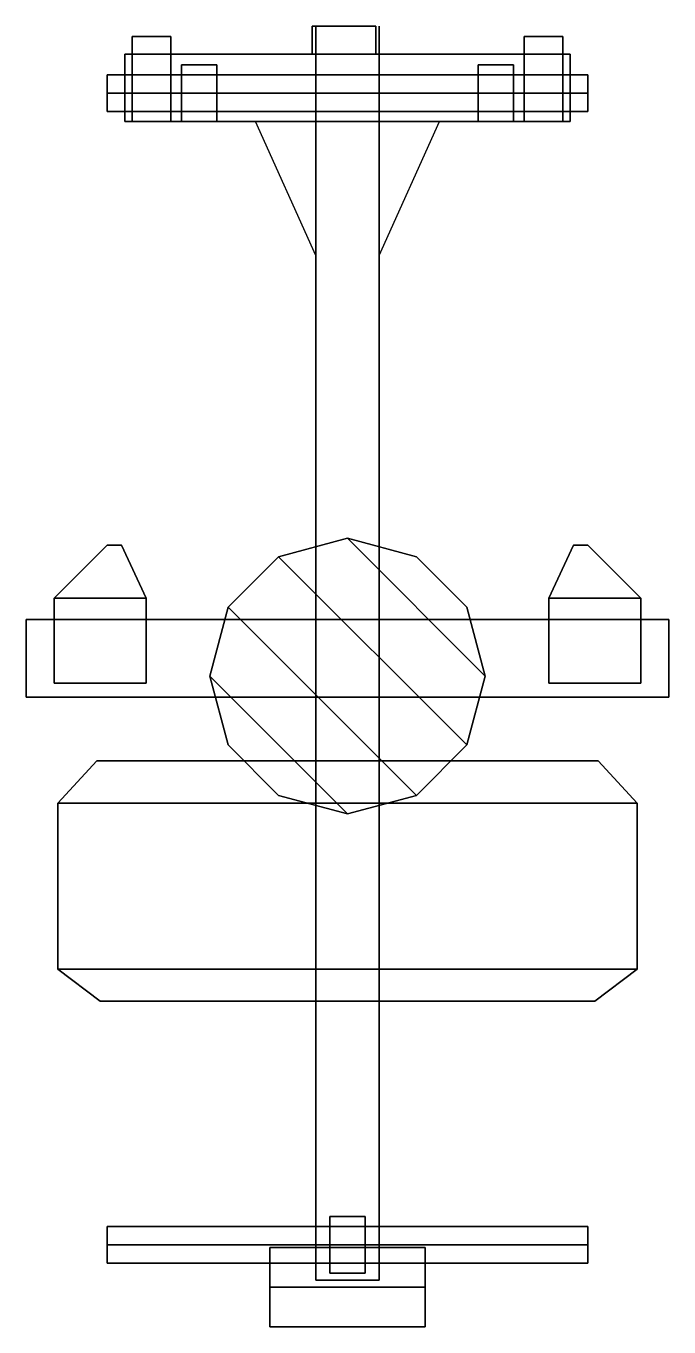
# Model space of a CAD drawing. Extents: x -0.91 to 0.91, y -1.84 to 1.84.
import ezdxf

# ---------------------------------------------------------------- set-up
doc = ezdxf.new("R2010")
doc.units = 0
doc.layers.get('0').update_dxf_attribs({"linetype": 'CONTINUOUS'})

msp = doc.modelspace()

# ---------------------------------------------------------------- linework, layer by layer
for points in [[(-0.5, 1.81, 0.87), (-0.5, 1.81, 0.76), (-0.61, 1.81, 0.76), (-0.61, 1.81, 0.87)], [(-0.5, 1.57, 0.87), (-0.5, 1.81, 0.87), (-0.61, 1.81, 0.87), (-0.61, 1.57, 0.87)], [(-0.61, 1.81, 0.87), (-0.61, 1.81, 0.76), (-0.61, 1.57, 0.76), (-0.61, 1.57, 0.87)], [(-0.61, 1.76, 0.76), (-0.61, 1.81, 0.76), (-0.5, 1.81, 0.76), (-0.5, 1.76, 0.76)], [(-0.5, 1.57, 0.76), (-0.5, 1.81, 0.76), (-0.5, 1.81, 0.87), (-0.5, 1.57, 0.87)], [(0.08, 1.84, 0.51), (-0.1, 1.84, 0.51), (-0.1, 1.84, 0.76), (0.08, 1.84, 0.76)], [(0.08, 1.76, 0.51), (-0.1, 1.76, 0.51), (-0.1, 1.84, 0.51), (0.08, 1.84, 0.51)], [(0.08, 1.84, 0.76), (-0.1, 1.84, 0.76), (-0.1, 1.76, 0.76), (0.08, 1.76, 0.76)], [(-0.09, -1.71, 0.76), (-0.09, 1.84, 0.76), (-0.09, 1.84, 0.51), (-0.09, -1.71, 0.51)], [(0.09, -1.71, 0.51), (0.09, 1.84, 0.51), (0.09, 1.84, 0.76), (0.09, -1.71, 0.76)], [(0.61, 1.81, 0.87), (0.61, 1.81, 0.76), (0.5, 1.81, 0.76), (0.5, 1.81, 0.87)], [(0.5, 1.76, 0.76), (0.5, 1.81, 0.76), (0.61, 1.81, 0.76), (0.61, 1.76, 0.76)], [(0.5, 1.81, 0.87), (0.5, 1.81, 0.76), (0.5, 1.57, 0.76), (0.5, 1.57, 0.87)], [(0.61, 1.57, 0.87), (0.61, 1.81, 0.87), (0.5, 1.81, 0.87), (0.5, 1.57, 0.87)], [(0.61, 1.57, 0.76), (0.61, 1.81, 0.76), (0.61, 1.81, 0.87), (0.61, 1.57, 0.87)], [(0.63, 1.57, 0.76), (0.63, 1.76, 0.76), (-0.63, 1.76, 0.76), (-0.63, 1.57, 0.76)], [(-0.63, 1.57, 0.76), (-0.63, 1.76, 0.76), (-0.63, 1.76, 0.51), (-0.63, 1.57, 0.51)], [(-0.63, 1.76, 0.51), (0.63, 1.76, 0.51), (0.63, 1.57, 0.51), (-0.63, 1.57, 0.51)], [(-0.63, 1.76, 0.76), (0.63, 1.76, 0.76), (0.63, 1.76, 0.51), (-0.63, 1.76, 0.51)], [(0.63, 1.57, 0.51), (0.63, 1.76, 0.51), (0.63, 1.76, 0.76), (0.63, 1.57, 0.76)], [(-0.68, 1.65, 0.35), (-0.68, 1.702, 0.38), (0.68, 1.702, 0.38), (0.68, 1.65, 0.35)], [(-0.68, 1.702, 0.38), (-0.68, 1.702, 0.44), (0.68, 1.702, 0.44), (0.68, 1.702, 0.38)], [(-0.68, 1.702, 0.44), (-0.68, 1.65, 0.47), (0.68, 1.65, 0.47), (0.68, 1.702, 0.44)], [(-0.47, 1.73, 0.51), (-0.47, 1.73, 0.32), (-0.47, 1.57, 0.32), (-0.47, 1.57, 0.51)], [(-0.37, 1.73, 0.51), (-0.37, 1.73, 0.32), (-0.47, 1.73, 0.32), (-0.47, 1.73, 0.51)], [(-0.47, 1.57, 0.32), (-0.47, 1.73, 0.32), (-0.37, 1.73, 0.32), (-0.37, 1.57, 0.32)], [(-0.37, 1.57, 0.32), (-0.37, 1.73, 0.32), (-0.37, 1.73, 0.51), (-0.37, 1.57, 0.51)], [(0.37, 1.73, 0.51), (0.37, 1.73, 0.32), (0.37, 1.57, 0.32), (0.37, 1.57, 0.51)], [(0.47, 1.73, 0.51), (0.47, 1.73, 0.32), (0.37, 1.73, 0.32), (0.37, 1.73, 0.51)], [(0.37, 1.57, 0.32), (0.37, 1.73, 0.32), (0.47, 1.73, 0.32), (0.47, 1.57, 0.32)], [(0.47, 1.57, 0.32), (0.47, 1.73, 0.32), (0.47, 1.73, 0.51), (0.47, 1.57, 0.51)], [(-0.68, 1.65, 0.47), (-0.68, 1.598, 0.44), (0.68, 1.598, 0.44), (0.68, 1.65, 0.47)], [(-0.68, 1.598, 0.38), (-0.68, 1.65, 0.35), (0.68, 1.65, 0.35), (0.68, 1.598, 0.38)], [(-0.68, 1.598, 0.44), (-0.68, 1.598, 0.38), (0.68, 1.598, 0.38), (0.68, 1.598, 0.44)], [(-0.63, 1.57, 0.51), (0.63, 1.57, 0.51), (0.63, 1.57, 0.76), (-0.63, 1.57, 0.76)], [(-0.61, 1.57, 0.87), (-0.61, 1.57, 0.76), (-0.5, 1.57, 0.76), (-0.5, 1.57, 0.87)], [(-0.47, 1.57, 0.51), (-0.47, 1.57, 0.32), (-0.37, 1.57, 0.32), (-0.37, 1.57, 0.51)], [(-0.26, 1.57, 0.63), (-0.09, 1.57, 0.63), (-0.09, 1.19, 0.63)], [(0.09, 1.57, 0.76), (-0.09, 1.57, 0.76), (-0.09, -1.71, 0.76), (0.09, -1.71, 0.76)], [(-0.09, -1.71, 0.51), (-0.09, 1.57, 0.51), (0.09, 1.57, 0.51), (0.09, -1.71, 0.51)], [(0.26, 1.57, 0.63), (0.09, 1.57, 0.63), (0.09, 1.19, 0.63)], [(0.37, 1.57, 0.51), (0.37, 1.57, 0.32), (0.47, 1.57, 0.32), (0.47, 1.57, 0.51)], [(0.5, 1.57, 0.87), (0.5, 1.57, 0.76), (0.61, 1.57, 0.76), (0.61, 1.57, 0.87)], [(-0.83, 0.22, 0.49), (-0.83, 0.22, 0.51), (-0.68, 0.37, 0.51), (-0.68, 0.37, 0.49)], [(-0.64, 0.37, 0.76), (-0.57, 0.22, 0.76), (-0.83, 0.22, 0.76), (-0.68, 0.37, 0.76)], [(-0.68, 0.37, 0.78), (-0.83, 0.22, 0.78), (-0.57, 0.22, 0.78), (-0.64, 0.37, 0.78)], [(-0.83, 0.22, 0.76), (-0.83, 0.22, 0.78), (-0.68, 0.37, 0.78), (-0.68, 0.37, 0.76)], [(-0.68, 0.37, 0.51), (-0.83, 0.22, 0.51), (-0.57, 0.22, 0.51), (-0.64, 0.37, 0.51)], [(-0.64, 0.37, 0.49), (-0.57, 0.22, 0.49), (-0.83, 0.22, 0.49), (-0.68, 0.37, 0.49)], [(-0.68, 0.37, 0.49), (-0.68, 0.37, 0.51), (-0.64, 0.37, 0.51), (-0.64, 0.37, 0.49)], [(-0.68, 0.37, 0.76), (-0.68, 0.37, 0.78), (-0.64, 0.37, 0.78), (-0.64, 0.37, 0.76)], [(-0.64, 0.37, 0.51), (-0.57, 0.22, 0.51), (-0.57, 0.22, 0.49), (-0.64, 0.37, 0.49)], [(-0.64, 0.37, 0.78), (-0.57, 0.22, 0.78), (-0.57, 0.22, 0.76), (-0.64, 0.37, 0.76)], [(-0.195, 0.3377, 0.81), (0, 0.39, 0.81), (0, 0.39, 0.5), (-0.195, 0.3377, 0.5)], [(0, 0.39, 0.5), (0.39, 0, 0.5), (0.3377, -0.195, 0.5), (-0.195, 0.3377, 0.5)], [(0, 0.39, 0.81), (0.195, 0.3377, 0.81), (0.195, 0.3377, 0.5), (0, 0.39, 0.5)], [(0.195, 0.3377, 0.5), (0.3377, 0.195, 0.5), (0.39, 0, 0.5), (0, 0.39, 0.5)], [(0.64, 0.37, 0.49), (0.57, 0.22, 0.49), (0.57, 0.22, 0.51), (0.64, 0.37, 0.51)], [(0.64, 0.37, 0.51), (0.57, 0.22, 0.51), (0.83, 0.22, 0.51), (0.68, 0.37, 0.51)], [(0.68, 0.37, 0.49), (0.83, 0.22, 0.49), (0.57, 0.22, 0.49), (0.64, 0.37, 0.49)], [(0.64, 0.37, 0.78), (0.57, 0.22, 0.78), (0.83, 0.22, 0.78), (0.68, 0.37, 0.78)], [(0.68, 0.37, 0.76), (0.83, 0.22, 0.76), (0.57, 0.22, 0.76), (0.64, 0.37, 0.76)], [(0.64, 0.37, 0.76), (0.57, 0.22, 0.76), (0.57, 0.22, 0.78), (0.64, 0.37, 0.78)], [(0.68, 0.37, 0.51), (0.68, 0.37, 0.49), (0.64, 0.37, 0.49), (0.64, 0.37, 0.51)], [(0.68, 0.37, 0.78), (0.68, 0.37, 0.76), (0.64, 0.37, 0.76), (0.64, 0.37, 0.78)], [(0.83, 0.22, 0.51), (0.83, 0.22, 0.49), (0.68, 0.37, 0.49), (0.68, 0.37, 0.51)], [(0.83, 0.22, 0.78), (0.83, 0.22, 0.76), (0.68, 0.37, 0.76), (0.68, 0.37, 0.78)], [(-0.3377, 0.195, 0.81), (-0.195, 0.3377, 0.81), (-0.195, 0.3377, 0.5), (-0.3377, 0.195, 0.5)], [(-0.195, 0.3377, 0.5), (0.3377, -0.195, 0.5), (0.195, -0.3377, 0.5), (-0.3377, 0.195, 0.5)], [(0.195, 0.3377, 0.81), (0.3377, 0.195, 0.81), (0.3377, 0.195, 0.5), (0.195, 0.3377, 0.5)], [(-0.83, -0.02, 0.49), (-0.83, -0.02, 0.51), (-0.83, 0.22, 0.51), (-0.83, 0.22, 0.49)], [(-0.57, 0.22, 0.76), (-0.57, 0.16, 0.76), (-0.83, 0.16, 0.76), (-0.83, 0.22, 0.76)], [(-0.83, -0.02, 0.76), (-0.83, -0.02, 0.78), (-0.83, 0.22, 0.78), (-0.83, 0.22, 0.76)], [(-0.83, 0.22, 0.78), (-0.83, -0.02, 0.78), (-0.57, -0.02, 0.78), (-0.57, 0.22, 0.78)], [(-0.83, 0.22, 0.51), (-0.83, 0.16, 0.51), (-0.57, 0.16, 0.51), (-0.57, 0.22, 0.51)], [(-0.57, 0.22, 0.49), (-0.57, -0.02, 0.49), (-0.83, -0.02, 0.49), (-0.83, 0.22, 0.49)], [(-0.57, 0.22, 0.51), (-0.57, -0.02, 0.51), (-0.57, -0.02, 0.49), (-0.57, 0.22, 0.49)], [(-0.57, 0.22, 0.78), (-0.57, -0.02, 0.78), (-0.57, -0.02, 0.76), (-0.57, 0.22, 0.76)], [(-0.39, 0, 0.81), (-0.3377, 0.195, 0.81), (-0.3377, 0.195, 0.5), (-0.39, 0, 0.5)], [(-0.3377, 0.195, 0.5), (0.195, -0.3377, 0.5), (0, -0.39, 0.5), (-0.39, 0, 0.5)], [(0.3377, 0.195, 0.81), (0.39, 0, 0.81), (0.39, 0, 0.5), (0.3377, 0.195, 0.5)], [(0.57, 0.22, 0.51), (0.57, 0.16, 0.51), (0.83, 0.16, 0.51), (0.83, 0.22, 0.51)], [(0.57, 0.22, 0.49), (0.57, -0.02, 0.49), (0.57, -0.02, 0.51), (0.57, 0.22, 0.51)], [(0.83, 0.22, 0.49), (0.83, -0.02, 0.49), (0.57, -0.02, 0.49), (0.57, 0.22, 0.49)], [(0.57, 0.22, 0.76), (0.57, -0.02, 0.76), (0.57, -0.02, 0.78), (0.57, 0.22, 0.78)], [(0.57, 0.22, 0.78), (0.57, -0.02, 0.78), (0.83, -0.02, 0.78), (0.83, 0.22, 0.78)], [(0.83, 0.22, 0.76), (0.83, 0.16, 0.76), (0.57, 0.16, 0.76), (0.57, 0.22, 0.76)], [(0.83, -0.02, 0.51), (0.83, -0.02, 0.49), (0.83, 0.22, 0.49), (0.83, 0.22, 0.51)], [(0.83, -0.02, 0.78), (0.83, -0.02, 0.76), (0.83, 0.22, 0.76), (0.83, 0.22, 0.78)], [(0.91, -0.06, 0.76), (0.91, 0.16, 0.76), (-0.91, 0.16, 0.76), (-0.91, -0.06, 0.76)], [(-0.91, -0.06, 0.76), (-0.91, 0.16, 0.76), (-0.91, 0.16, 0.51), (-0.91, -0.06, 0.51)], [(-0.91, 0.16, 0.51), (0.91, 0.16, 0.51), (0.91, -0.06, 0.51), (-0.91, -0.06, 0.51)], [(-0.91, 0.16, 0.76), (0.91, 0.16, 0.76), (0.91, 0.16, 0.51), (-0.91, 0.16, 0.51)], [(0.91, -0.06, 0.51), (0.91, 0.16, 0.51), (0.91, 0.16, 0.76), (0.91, -0.06, 0.76)], [(-0.3377, -0.195, 0.81), (-0.39, 0, 0.81), (-0.39, 0, 0.5), (-0.3377, -0.195, 0.5)], [(-0.39, 0, 0.5), (0, -0.39, 0.5), (-0.195, -0.3377, 0.5), (-0.3377, -0.195, 0.5)], [(0.39, 0, 0.81), (0.3377, -0.195, 0.81), (0.3377, -0.195, 0.5), (0.39, 0, 0.5)], [(-0.57, -0.02, 0.49), (-0.57, -0.02, 0.51), (-0.83, -0.02, 0.51), (-0.83, -0.02, 0.49)], [(-0.57, -0.02, 0.76), (-0.57, -0.02, 0.78), (-0.83, -0.02, 0.78), (-0.83, -0.02, 0.76)], [(0.57, -0.02, 0.51), (0.57, -0.02, 0.49), (0.83, -0.02, 0.49), (0.83, -0.02, 0.51)], [(0.57, -0.02, 0.78), (0.57, -0.02, 0.76), (0.83, -0.02, 0.76), (0.83, -0.02, 0.78)], [(-0.91, -0.06, 0.51), (0.91, -0.06, 0.51), (0.91, -0.06, 0.76), (-0.91, -0.06, 0.76)], [(-0.195, -0.3377, 0.81), (-0.3377, -0.195, 0.81), (-0.3377, -0.195, 0.5), (-0.195, -0.3377, 0.5)], [(0.3377, -0.195, 0.81), (0.195, -0.3377, 0.81), (0.195, -0.3377, 0.5), (0.3377, -0.195, 0.5)], [(-0.82, -0.36, 0.61), (-0.71, -0.24, 0.61), (0.71, -0.24, 0.61), (0.82, -0.36, 0.61)], [(0.71, -0.24, 0.67), (-0.71, -0.24, 0.67), (-0.82, -0.36, 0.67), (0.82, -0.36, 0.67)], [(-0.82, -0.36, 0.67), (-0.71, -0.24, 0.67), (-0.71, -0.24, 0.61), (-0.82, -0.36, 0.61)], [(0.71, -0.24, 0.61), (-0.71, -0.24, 0.61), (-0.71, -0.24, 0.67), (0.71, -0.24, 0.67)], [(0.82, -0.36, 0.61), (0.71, -0.24, 0.61), (0.71, -0.24, 0.67), (0.82, -0.36, 0.67)], [(0.82, -0.36, 0.67), (-0.82, -0.36, 0.67), (-0.82, -0.83, 0.67), (0.82, -0.83, 0.67)], [(-0.82, -0.83, 0.61), (-0.82, -0.36, 0.61), (0.82, -0.36, 0.61), (0.82, -0.83, 0.61)], [(-0.82, -0.83, 0.67), (-0.82, -0.36, 0.67), (-0.82, -0.36, 0.61), (-0.82, -0.83, 0.61)], [(0, -0.39, 0.81), (-0.195, -0.3377, 0.81), (-0.195, -0.3377, 0.5), (0, -0.39, 0.5)], [(0.195, -0.3377, 0.81), (0, -0.39, 0.81), (0, -0.39, 0.5), (0.195, -0.3377, 0.5)], [(0.82, -0.83, 0.61), (0.82, -0.36, 0.61), (0.82, -0.36, 0.67), (0.82, -0.83, 0.67)], [(-0.7, -0.92, 0.61), (-0.82, -0.83, 0.61), (0.82, -0.83, 0.61), (0.7, -0.92, 0.61)], [(0.82, -0.83, 0.67), (-0.82, -0.83, 0.67), (-0.7, -0.92, 0.67), (0.7, -0.92, 0.67)], [(-0.7, -0.92, 0.67), (-0.82, -0.83, 0.67), (-0.82, -0.83, 0.61), (-0.7, -0.92, 0.61)], [(0.7, -0.92, 0.61), (0.82, -0.83, 0.61), (0.82, -0.83, 0.67), (0.7, -0.92, 0.67)], [(0.7, -0.92, 0.67), (-0.7, -0.92, 0.67), (-0.7, -0.92, 0.61), (0.7, -0.92, 0.61)], [(-0.05, -1.53, 0.51), (-0.05, -1.53, 0.32), (-0.05, -1.69, 0.32), (-0.05, -1.69, 0.51)], [(0.05, -1.53, 0.51), (0.05, -1.53, 0.32), (-0.05, -1.53, 0.32), (-0.05, -1.53, 0.51)], [(-0.05, -1.69, 0.32), (-0.05, -1.53, 0.32), (0.05, -1.53, 0.32), (0.05, -1.69, 0.32)], [(0.05, -1.69, 0.32), (0.05, -1.53, 0.32), (0.05, -1.53, 0.51), (0.05, -1.69, 0.51)], [(-0.68, -1.61, 0.35), (-0.68, -1.558, 0.38), (0.68, -1.558, 0.38), (0.68, -1.61, 0.35)], [(-0.68, -1.558, 0.38), (-0.68, -1.558, 0.44), (0.68, -1.558, 0.44), (0.68, -1.558, 0.38)], [(-0.68, -1.558, 0.44), (-0.68, -1.61, 0.47), (0.68, -1.61, 0.47), (0.68, -1.558, 0.44)], [(-0.68, -1.61, 0.47), (-0.68, -1.662, 0.44), (0.68, -1.662, 0.44), (0.68, -1.61, 0.47)], [(-0.68, -1.662, 0.38), (-0.68, -1.61, 0.35), (0.68, -1.61, 0.35), (0.68, -1.662, 0.38)], [(-0.22, -1.73, 0.5), (-0.22, -1.6174, 0.565), (0.22, -1.6174, 0.565), (0.22, -1.73, 0.5)], [(-0.22, -1.6174, 0.565), (-0.22, -1.6174, 0.695), (0.22, -1.6174, 0.695), (0.22, -1.6174, 0.565)], [(-0.22, -1.6174, 0.695), (-0.22, -1.73, 0.76), (0.22, -1.73, 0.76), (0.22, -1.6174, 0.695)], [(-0.22, -1.8426, 0.565), (-0.22, -1.6174, 0.695), (-0.22, -1.6174, 0.565), (-0.22, -1.73, 0.5)], [(-0.22, -1.8426, 0.695), (-0.22, -1.73, 0.76), (-0.22, -1.6174, 0.695), (-0.22, -1.8426, 0.565)], [(0.22, -1.73, 0.5), (0.22, -1.6174, 0.565), (0.22, -1.6174, 0.695), (0.22, -1.8426, 0.565)], [(0.22, -1.8426, 0.565), (0.22, -1.6174, 0.695), (0.22, -1.73, 0.76), (0.22, -1.8426, 0.695)], [(-0.68, -1.662, 0.44), (-0.68, -1.662, 0.38), (0.68, -1.662, 0.38), (0.68, -1.662, 0.44)], [(-0.05, -1.69, 0.51), (-0.05, -1.69, 0.32), (0.05, -1.69, 0.32), (0.05, -1.69, 0.51)], [(-0.22, -1.73, 0.76), (-0.22, -1.8426, 0.695), (0.22, -1.8426, 0.695), (0.22, -1.73, 0.76)], [(-0.22, -1.8426, 0.565), (-0.22, -1.73, 0.5), (0.22, -1.73, 0.5), (0.22, -1.8426, 0.565)], [(0.09, -1.71, 0.76), (-0.09, -1.71, 0.76), (-0.09, -1.71, 0.51), (0.09, -1.71, 0.51)], [(-0.22, -1.8426, 0.695), (-0.22, -1.8426, 0.565), (0.22, -1.8426, 0.565), (0.22, -1.8426, 0.695)]]:
    msp.add_3dface(points)

doc.saveas('drawing.dxf')
